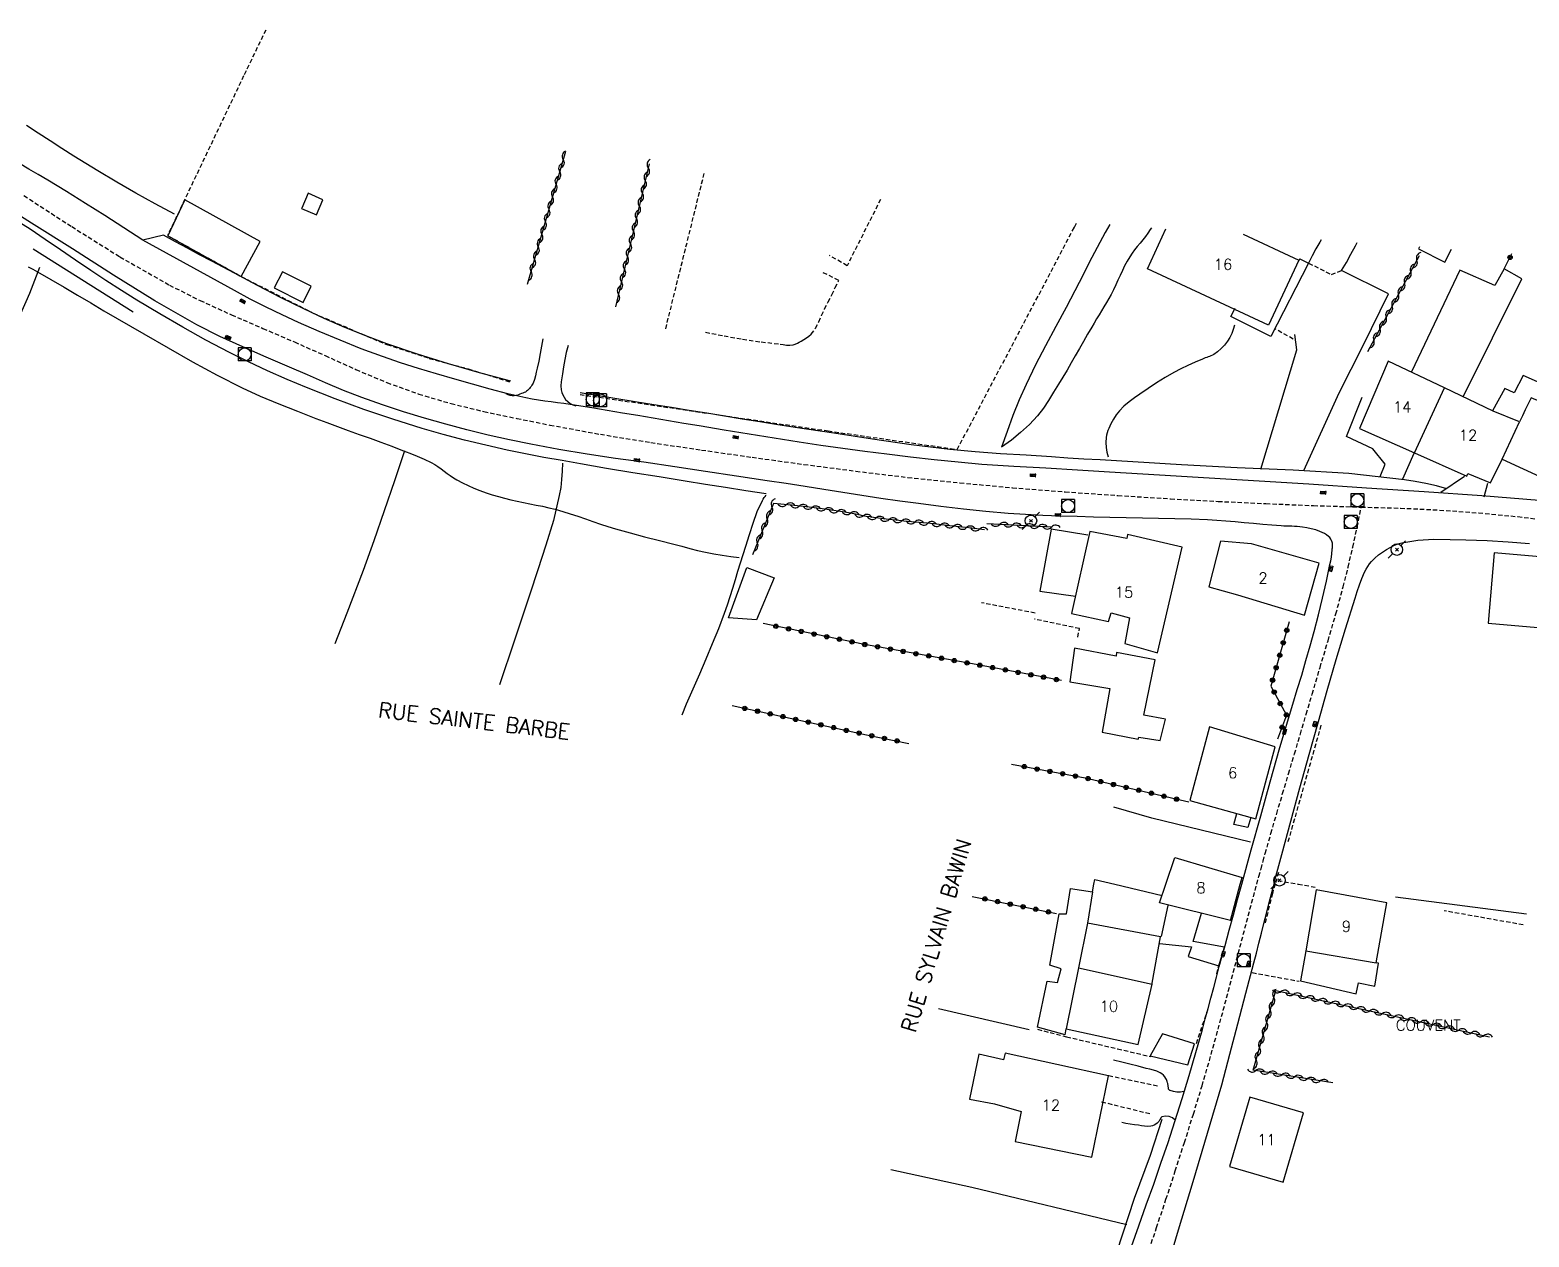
# Model space of a CAD drawing. Header units: millimetres. Extents: x 193000 to 194000, y 155000 to 156000.
# Drawn here: x 193728.7 to 193901.9, y 155130.2 to 155269.6 of the extents above; entities that cross this region are included whole.
import ezdxf
from ezdxf.enums import TextEntityAlignment as Align

# ---------------------------------------------------------------- set-up
doc = ezdxf.new("R2010")
doc.units = ezdxf.units.MM
doc.linetypes.add('DASHED', pattern=[0.75, 0.5, -0.25])
doc.layers.get('0').update_dxf_attribs({"linetype": 'CONTINUOUS'})
for name, color, linetype in [('W0001', 6, 'DASHED'), ('W0008', 7, 'CONTINUOUS'), ('W0014', 7, 'CONTINUOUS'), ('W0017', 7, 'CONTINUOUS'), ('W0101', 7, 'CONTINUOUS'), ('W0104', 1, 'CONTINUOUS'), ('W0112', 1, 'DASHED'), ('W0211', 2, 'CONTINUOUS'), ('W0214', 2, 'CONTINUOUS'), ('W0300', 7, 'CONTINUOUS'), ('W0310', 3, 'CONTINUOUS'), ('W0323', 7, 'CONTINUOUS'), ('W0330', 7, 'CONTINUOUS'), ('W0333', 7, 'CONTINUOUS'), ('W0401', 7, 'CONTINUOUS'), ('W0420', 7, 'CONTINUOUS'), ('W0473', 7, 'CONTINUOUS'), ('W0984', 7, 'CONTINUOUS'), ('W0989', 7, 'CONTINUOUS'), ('W0991', 7, 'CONTINUOUS'), ('W1102', 7, 'CONTINUOUS')]:
    doc.layers.add(name, color=color, linetype=linetype)
doc.styles.get("Standard").update_dxf_attribs({"font": 'romans.shx', "width": 0.85})

# ---------------------------------------------------------------- blocks, each defined once
blk = doc.blocks.new('T401')
for p, q in [((-0.3, 0.3), (0, 0.3)), ((-0.3, -0.25), (-0.3, 0.3)), ((-0.3, 0.15), (0, 0.15)), ((-0.3, 0), (0, 0)), ((0, 0.3), (0, -0.25)), ((-0.3, -0.15), (0, -0.15)), ((-0.3, -0.25), (-0.3, -0.3)), ((-0.3, -0.3), (0, -0.3)), ((0, -0.3), (0, -0.25))]:
    blk.add_line(p, q)
blk = doc.blocks.new('T420')
for p, q in [((0.75, 0.75), (-0.75, 0.75)), ((-0.75, 0.75), (-0.75, -0.75)), ((0.75, 0.75), (0.75, -0.75)), ((0.75, -0.75), (-0.75, -0.75))]:
    blk.add_line(p, q)
blk.add_ellipse((0, 0), major_axis=(-0.53, 0.53), ratio=1, start_param=3.926991, end_param=10.210176)
blk = doc.blocks.new('T473')
for p, q in [((-0.166667, 0.166667), (0.166667, -0.166667)), ((-0.166667, -0.166667), (0.166667, 0.166667)), ((0.500001, 0.500001), (1.000002, 1.000002)), ((-1.000002, -1.000002), (-0.500001, -0.500001))]:
    blk.add_line(p, q)
blk.add_ellipse((0, 0), major_axis=(0.471405, 0.471405), ratio=1, start_param=5.4977871438, end_param=11.780972451)
blk = doc.blocks.new('t323o')
at = {"color": 0, "linetype": 'Continuous'}
for radius in [0.25, 0.15]:
    blk.add_circle((0, 0), radius, dxfattribs=at)
blk = doc.blocks.new('t310o')
at = {"color": 0, "linetype": 'Continuous'}
for centre, start, end in [((-0.5, 0.38), 216.8699, 323.1304), ((0.5, -0.37), 36.8699, 143.1303)]:
    blk.add_arc(centre, 0.625, start, end, dxfattribs=at)

msp = doc.modelspace()

# ---------------------------------------------------------------- linework, layer by layer
at = {"layer": 'W0001'}
for points in [[(193728.04, 155250.51), (193733.56, 155246.93), (193739.13, 155243.44), (193744.85, 155240.18), (193748.39, 155238.4), (193752.01, 155236.75), (193755.65, 155235.18), (193759.29, 155233.61), (193762.84, 155232.03), (193766.39, 155230.43), (193769.98, 155228.92), (193773.65, 155227.6), (193777.39, 155226.5), (193781.19, 155225.58), (193785, 155224.78), (193788.82, 155224.02), (193794.64, 155222.95), (193800.48, 155222), (193806.33, 155221.13), (193812.18, 155220.3), (193818.17, 155219.47), (193824.17, 155218.69), (193830.17, 155217.97), (193836.19, 155217.34), (193842.26, 155216.78), (193848.35, 155216.3), (193854.44, 155215.88), (193860.53, 155215.5), (193866.03, 155215.2), (193871.54, 155214.94), (193877.05, 155214.72), (193882.56, 155214.54)], [(193870.49, 155171), (193870.73, 155171.89), (193870.98, 155172.77), (193871.22, 155173.66), (193871.47, 155174.54), (193872.13, 155176.85), (193872.8, 155179.15), (193873.48, 155181.45), (193874.16, 155183.74), (193874.85, 155186.04), (193875.53, 155188.34), (193876.21, 155190.64), (193876.89, 155192.94), (193877.8, 155196.02), (193878.73, 155199.11), (193879.63, 155202.21), (193880.47, 155205.32), (193881.05, 155207.61), (193881.58, 155209.92), (193882.09, 155212.23), (193882.56, 155214.54)], [(193882.56, 155214.54), (193887.09, 155214.42), (193891.61, 155214.2), (193896.13, 155213.87), (193900.64, 155213.44), (193906.13, 155212.78), (193911.59, 155211.97), (193917.04, 155211.07), (193922.47, 155210.11), (193927.23, 155209.27), (193931.98, 155208.39), (193936.72, 155207.4), (193941.4, 155206.19), (193946.39, 155204.6), (193951.29, 155202.77), (193956.16, 155200.84), (193961.04, 155198.97), (193968.63, 155196.17), (193976.21, 155193.35), (193983.8, 155190.54), (193991.39, 155187.72)], [(193857.83, 155128.08), (193858.91, 155131.34), (193860, 155134.61), (193861.07, 155137.87), (193862.13, 155141.15), (193863.17, 155144.43), (193864.17, 155147.72), (193865.01, 155150.61), (193865.83, 155153.52), (193866.62, 155156.43), (193867.39, 155159.34), (193868.16, 155162.26), (193868.93, 155165.17), (193869.7, 155168.09), (193870.49, 155171)]]:
    msp.add_lwpolyline(points, dxfattribs=at)
at = {"layer": 'W0008'}
for points in [[(193741.77, 155245.37), (193739.58, 155246.8), (193737.38, 155248.21), (193735.17, 155249.61), (193732.94, 155250.99), (193731.87, 155251.64), (193730.79, 155252.29), (193729.7, 155252.94), (193728.62, 155253.58), (193727.53, 155254.22), (193726.45, 155254.86), (193725.36, 155255.5), (193724.28, 155256.15), (193721.17, 155258.04), (193718.07, 155259.94), (193714.97, 155261.85), (193711.87, 155263.77)], [(193799.68, 155219.73), (193796.4, 155220.16), (193793.12, 155220.64), (193789.85, 155221.19), (193786.6, 155221.79), (193784.13, 155222.3), (193781.66, 155222.85), (193779.22, 155223.46), (193776.78, 155224.11), (193774.33, 155224.81), (193771.9, 155225.56), (193769.48, 155226.36), (193767.08, 155227.21), (193764.96, 155228.02), (193762.87, 155228.9), (193760.8, 155229.8), (193758.73, 155230.71), (193756.03, 155231.87), (193753.34, 155233.04), (193750.66, 155234.26), (193748.03, 155235.59), (193743.15, 155238.35), (193738.37, 155241.32), (193733.65, 155244.36), (193728.91, 155247.35), (193726.89, 155248.6)], [(193878.95, 155207.91), (193879.04, 155208.33), (193879.11, 155208.76), (193879.16, 155209.18), (193879.2, 155209.61), (193879.21, 155209.71), (193879.22, 155209.82), (193879.23, 155209.93), (193879.24, 155210.04), (193879.25, 155210.15), (193879.24, 155210.26), (193879.23, 155210.37), (193879.2, 155210.48), (193879.13, 155210.67), (193879.04, 155210.85), (193878.92, 155211.01), (193878.78, 155211.16), (193878.56, 155211.34), (193878.31, 155211.49), (193878.05, 155211.61), (193877.79, 155211.72), (193877.3, 155211.9), (193876.79, 155212.03), (193876.28, 155212.14), (193875.76, 155212.23), (193875.46, 155212.27), (193875.15, 155212.3), (193874.84, 155212.31), (193874.53, 155212.33), (193874.23, 155212.33), (193873.92, 155212.34), (193873.61, 155212.35), (193873.31, 155212.37), (193872.24, 155212.45), (193871.18, 155212.54), (193870.11, 155212.63), (193869.05, 155212.73), (193867.99, 155212.82), (193866.92, 155212.91), (193865.86, 155212.98), (193864.79, 155213.05), (193862.91, 155213.13), (193861.03, 155213.2), (193859.15, 155213.24), (193857.27, 155213.28), (193855.39, 155213.31), (193853.51, 155213.34), (193851.63, 155213.38), (193849.75, 155213.44), (193847.76, 155213.51), (193845.76, 155213.58), (193843.76, 155213.68), (193841.77, 155213.81), (193839.18, 155214.04), (193836.59, 155214.31), (193834, 155214.61), (193831.42, 155214.94), (193829.23, 155215.23), (193827.04, 155215.55), (193824.85, 155215.88), (193822.67, 155216.22), (193820.48, 155216.56), (193818.3, 155216.91), (193816.11, 155217.25), (193813.93, 155217.59), (193810.37, 155218.13), (193806.81, 155218.66), (193803.25, 155219.2), (193799.68, 155219.73)], [(193872.49, 155171), (193872.71, 155171.86), (193872.94, 155172.72), (193873.16, 155173.57), (193873.39, 155174.43), (193874.43, 155178.27), (193875.47, 155182.11), (193876.54, 155185.95), (193877.62, 155189.78), (193878.64, 155193.35), (193879.67, 155196.92), (193880.73, 155200.48), (193881.85, 155204.02), (193882.1, 155204.78), (193882.35, 155205.55), (193882.63, 155206.3), (193882.95, 155207.04), (193883.12, 155207.36), (193883.31, 155207.67), (193883.51, 155207.97), (193883.74, 155208.25), (193884.13, 155208.65), (193884.56, 155209.01), (193885, 155209.33), (193885.47, 155209.63), (193885.89, 155209.88), (193886.32, 155210.1), (193886.77, 155210.29), (193887.24, 155210.42), (193889.09, 155210.73), (193890.96, 155210.82), (193892.82, 155210.8), (193894.66, 155210.76), (193897.11, 155210.69), (193899.55, 155210.54), (193901.99, 155210.33)], [(193868.76, 155171), (193869.85, 155174.94), (193870.95, 155178.88), (193872.05, 155182.82), (193873.17, 155186.76), (193873.65, 155188.44), (193874.16, 155190.11), (193874.66, 155191.79), (193875.17, 155193.46), (193875.68, 155195.14), (193876.17, 155196.81), (193876.66, 155198.5), (193877.12, 155200.18), (193877.61, 155202.11), (193878.08, 155204.04), (193878.53, 155205.97), (193878.95, 155207.91)], [(193856.02, 155129.14), (193856.87, 155131.54), (193857.72, 155133.95), (193858.58, 155136.35), (193859.42, 155138.76), (193860.24, 155141.17), (193861.04, 155143.6), (193861.87, 155146.24), (193862.66, 155148.89), (193863.44, 155151.55), (193864.2, 155154.21), (193864.54, 155155.42), (193864.87, 155156.63), (193865.2, 155157.84), (193865.52, 155159.05), (193865.84, 155160.27), (193866.16, 155161.48), (193866.49, 155162.7), (193866.82, 155163.91), (193867.31, 155165.68), (193867.79, 155167.45), (193868.28, 155169.23), (193868.76, 155171)], [(193866.45, 155147.83), (193867.38, 155151.35), (193868.31, 155154.87), (193869.23, 155158.39), (193870.15, 155161.91), (193870.44, 155163.04), (193870.74, 155164.18), (193871.03, 155165.32), (193871.32, 155166.45), (193871.61, 155167.59), (193871.9, 155168.73), (193872.19, 155169.86), (193872.49, 155171)], [(193859.77, 155125.49), (193861.46, 155131.07), (193863.14, 155136.65), (193864.8, 155142.24), (193866.45, 155147.83)]]:
    msp.add_lwpolyline(points, dxfattribs=at)
at = {"layer": 'W0014'}
for points in [[(193744.17, 155245.94), (193741.77, 155245.37)], [(193752.35, 155239.54), (193741.77, 155245.37)], [(193784.28, 155229.1), (193780.67, 155230.04), (193777.08, 155231.07), (193773.51, 155232.2), (193769.98, 155233.41), (193767.54, 155234.33), (193765.12, 155235.3), (193762.73, 155236.34), (193760.36, 155237.42), (193757.67, 155238.73), (193755.01, 155240.12), (193752.37, 155241.54), (193749.73, 155242.95), (193748.33, 155243.69), (193746.94, 155244.43), (193745.56, 155245.18), (193744.17, 155245.94)], [(193838.72, 155219.45), (193835.98, 155219.72), (193833.23, 155220), (193830.49, 155220.31), (193827.75, 155220.64), (193825.21, 155220.96), (193822.67, 155221.31), (193820.13, 155221.67), (193817.6, 155222.05), (193814.71, 155222.49), (193811.82, 155222.96), (193808.94, 155223.43), (193806.06, 155223.91), (193804.29, 155224.2), (193802.52, 155224.5), (193800.75, 155224.8), (193798.98, 155225.1), (193797.21, 155225.4), (193795.44, 155225.7), (193793.67, 155225.99), (193791.9, 155226.28), (193791.17, 155226.39), (193790.43, 155226.49), (193789.7, 155226.58), (193788.96, 155226.68), (193788.23, 155226.78), (193787.49, 155226.89), (193786.76, 155227.01), (193786.03, 155227.15), (193783.96, 155227.62), (193781.9, 155228.16), (193779.86, 155228.74), (193777.82, 155229.32), (193775.72, 155229.93), (193773.63, 155230.55), (193771.54, 155231.21), (193769.47, 155231.92), (193767.02, 155232.83), (193764.58, 155233.8), (193762.17, 155234.81), (193759.77, 155235.87), (193757.89, 155236.73), (193756.03, 155237.63), (193754.18, 155238.57), (193752.35, 155239.54)], [(193892.45, 155216.65), (193891.24, 155216.98), (193890.02, 155217.27), (193888.79, 155217.51), (193887.55, 155217.7), (193881.13, 155218.41), (193874.68, 155218.81), (193868.23, 155219.08), (193861.8, 155219.42), (193859.92, 155219.54), (193858.04, 155219.65), (193856.16, 155219.76), (193854.28, 155219.87), (193852.4, 155219.98), (193850.52, 155220.09), (193848.64, 155220.2), (193846.76, 155220.33), (193843.83, 155220.52), (193840.89, 155220.7), (193837.96, 155220.92), (193835.03, 155221.2), (193830.55, 155221.74), (193826.09, 155222.37), (193821.63, 155223.06), (193817.17, 155223.74), (193815.13, 155224.05), (193813.08, 155224.37), (193811.03, 155224.7), (193808.99, 155225.03), (193806.95, 155225.37), (193804.9, 155225.7), (193802.86, 155226.03), (193800.81, 155226.36), (193798.68, 155226.7), (193796.55, 155227.04), (193794.42, 155227.38), (193792.29, 155227.72)], [(193903.12, 155215.3), (193896.48, 155215.85), (193889.83, 155216.32), (193883.18, 155216.74), (193876.52, 155217.17), (193870.76, 155217.53), (193865, 155217.89), (193859.24, 155218.23), (193853.48, 155218.58), (193849.79, 155218.8), (193846.1, 155219.02), (193842.41, 155219.24), (193838.72, 155219.45)]]:
    msp.add_lwpolyline(points, dxfattribs=at)
at = {"layer": 'W0017'}
for points in [[(193875.92, 155218.78), (193880.02, 155227.74), (193882.79, 155233.22), (193885.72, 155239.17), (193880.27, 155241.88)], [(193788.01, 155233.98), (193787.86, 155233.12), (193787.69, 155232.27), (193787.52, 155231.41), (193787.33, 155230.57), (193787.24, 155230.14), (193787.15, 155229.71), (193787.03, 155229.28), (193786.88, 155228.87), (193786.81, 155228.74), (193786.72, 155228.61), (193786.63, 155228.48), (193786.54, 155228.36), (193786.44, 155228.24), (193786.34, 155228.12), (193786.24, 155228.01), (193786.12, 155227.91), (193785.98, 155227.83), (193785.83, 155227.77), (193785.67, 155227.71), (193785.52, 155227.66), (193785.32, 155227.57), (193785.12, 155227.48), (193784.9, 155227.41), (193784.68, 155227.38), (193784.44, 155227.39), (193784.21, 155227.44), (193783.98, 155227.52), (193783.77, 155227.63)], [(193790.91, 155233.22), (193790.71, 155232.4), (193790.54, 155231.58), (193790.39, 155230.75), (193790.26, 155229.92), (193790.19, 155229.47), (193790.12, 155229.01), (193790.08, 155228.55), (193790.12, 155228.08), (193790.19, 155227.79), (193790.3, 155227.5), (193790.45, 155227.23), (193790.63, 155226.98), (193790.88, 155226.73), (193791.15, 155226.52), (193791.46, 155226.35), (193791.79, 155226.22)], [(193870.97, 155218.92), (193875.11, 155232.71), (193874.89, 155234.49)], [(193884.75, 155218.07), (193885.32, 155219.51), (193883.91, 155221.28), (193880.84, 155222.69), (193882.67, 155227.24)], [(193887.38, 155217.79), (193888.68, 155220.75)], [(193894.49, 155218.07), (193891.76, 155216.21)], [(193896.78, 155215.73), (193897.17, 155217.31)], [(193869.78, 155175.84), (193858.36, 155178.63), (193853.96, 155179.9)], [(193862.08, 155147.04), (193861.68, 155146.98), (193861.27, 155146.97), (193860.86, 155147.03), (193860.47, 155147.15), (193860.43, 155147.17), (193860.39, 155147.2), (193860.36, 155147.23), (193860.33, 155147.27), (193860.3, 155147.33), (193860.29, 155147.39), (193860.28, 155147.46), (193860.28, 155147.52), (193860.26, 155147.59), (193860.25, 155147.65), (193860.25, 155147.72), (193860.24, 155147.79), (193860.23, 155147.86), (193860.22, 155147.92), (193860.21, 155147.99), (193860.19, 155148.06), (193860.15, 155148.19), (193860.11, 155148.32), (193860.06, 155148.44), (193859.99, 155148.56), (193859.86, 155148.75), (193859.71, 155148.92), (193859.53, 155149.08), (193859.34, 155149.21), (193858.95, 155149.4), (193858.54, 155149.52), (193858.12, 155149.62), (193857.71, 155149.72), (193856.77, 155149.97), (193855.83, 155150.21), (193854.88, 155150.44), (193853.93, 155150.65)], [(193861.07, 155143.72), (193860.75, 155143.99), (193860.35, 155144.16), (193859.93, 155144.2), (193859.51, 155144.11), (193859.47, 155144.08), (193859.44, 155144.05), (193859.41, 155144.01), (193859.39, 155143.97), (193859.37, 155143.94), (193859.36, 155143.9), (193859.34, 155143.86), (193859.32, 155143.82), (193859.24, 155143.72), (193859.16, 155143.6), (193859.08, 155143.5), (193858.98, 155143.4), (193858.81, 155143.28), (193858.63, 155143.17), (193858.44, 155143.09), (193858.24, 155143.03), (193857.89, 155143), (193857.53, 155143.04), (193857.18, 155143.1), (193856.83, 155143.15), (193856.35, 155143.21), (193855.86, 155143.28), (193855.37, 155143.37), (193854.89, 155143.46)]]:
    msp.add_lwpolyline(points, dxfattribs=at)
at = {"layer": 'W0101'}
for points in [[(193871.84, 155235.56), (193857.85, 155242.07), (193860, 155246.69)], [(193868.92, 155246.05), (193875.33, 155243.06), (193871.84, 155235.56)], [(193892.17, 155228.31), (193885.69, 155231.41), (193882.36, 155223.6)], [(193900.85, 155224.38), (193897.79, 155225.63), (193892.17, 155228.31)], [(193908.85, 155224.36), (193902.18, 155227.14), (193901.85, 155226.45), (193901.52, 155225.76), (193901.18, 155225.07), (193900.85, 155224.38)], [(193882.36, 155223.6), (193888.73, 155220.79)], [(193888.73, 155220.79), (193894.75, 155218.13), (193894.89, 155218.41), (193897.48, 155217.36), (193898.86, 155220.07)], [(193898.86, 155220.07), (193905.63, 155216.94), (193905.92, 155217.42)], [(193851.19, 155211.72), (193849.1, 155202.27), (193853.34, 155201.34), (193853.67, 155202.33), (193855.79, 155201.74), (193855.25, 155198.77), (193859.03, 155197.7)], [(193855.48, 155210.9), (193851.19, 155211.72)], [(193855.56, 155211.36), (193855.48, 155210.9)], [(193861.88, 155209.92), (193855.56, 155211.36)], [(193866.31, 155210.62), (193864.96, 155205.32), (193868.26, 155204.42), (193876.02, 155202.07)], [(193869.89, 155210.28), (193866.31, 155210.62)], [(193859.03, 155197.7), (193861.88, 155209.92)], [(193877.68, 155208.08), (193869.89, 155210.28)], [(193876.02, 155202.07), (193877.68, 155208.08)], [(193872.63, 155186.87), (193865.01, 155189.18), (193862.76, 155180.66), (193870.37, 155178.52)], [(193870.37, 155178.52), (193872.63, 155186.87)], [(193859.98, 155171), (193861.01, 155174.09), (193868.79, 155171.78)], [(193867.44, 155166.81), (193859.26, 155168.85), (193859.98, 155171)], [(193867.44, 155166.81), (193868.58, 155171)], [(193868.58, 155171), (193868.79, 155171.78)], [(193877.37, 155170.34), (193876.14, 155163.28)], [(193884.28, 155161.91), (193885.52, 155168.82), (193877.37, 155170.34)], [(193876.14, 155163.28), (193884.28, 155161.91)], [(193849.9, 155161.32), (193848.48, 155154.29), (193856.78, 155152.46)], [(193849.9, 155161.32), (193858.39, 155159.46)], [(193856.78, 155152.46), (193858.39, 155159.46)]]:
    msp.add_lwpolyline(points, dxfattribs=at)
for points in [[(193851.45, 155139.48), (193853.36, 155148.85), (193841.4, 155151.47), (193841.21, 155150.71), (193838.36, 155151.36), (193837.29, 155146.17), (193840.19, 155145.63), (193843.27, 155144.73), (193842.59, 155141.29)], [(193869.7, 155146.38), (193867.35, 155138.39), (193873.53, 155136.58), (193875.88, 155144.57), (193869.7, 155146.38)]]:
    msp.add_lwpolyline(points, close=True, dxfattribs=at)
at = {"layer": 'W0104'}
for points in [[(193761.83, 155248.28), (193762.59, 155250.03), (193760.87, 155250.78), (193760.13, 155249.07), (193760.11, 155249.03), (193761.83, 155248.28)], [(193744.68, 155245.88), (193753.15, 155241.17), (193755.34, 155245.21), (193746.62, 155250.03)], [(193760.31, 155238.18), (193761.24, 155240.04), (193757.9, 155241.71), (193756.97, 155239.85), (193760.31, 155238.18)], [(193904.56, 155208.68), (193897.93, 155209.24), (193897.24, 155201.12), (193903.87, 155200.56), (193904.56, 155208.68)], [(193812.69, 155201.51), (193809.44, 155201.74), (193811.56, 155207.55), (193814.72, 155206.36)], [(193859.34, 155187.6), (193859.94, 155190.06), (193857.43, 155190.51), (193858.75, 155196.91), (193854.27, 155197.73), (193854.24, 155197.31), (193849.44, 155198.24), (193848.88, 155194.35), (193853.51, 155193.58), (193852.63, 155188.53), (193856.78, 155187.74), (193856.86, 155187.97)], [(193862.53, 155150.14), (193863.29, 155152.54), (193859.6, 155153.7), (193858.16, 155151.16)]]:
    msp.add_lwpolyline(points, close=True, dxfattribs=at)
for points in [[(193889.28, 155244.58), (193889.17, 155244.38), (193892.21, 155242.81)], [(193892.21, 155242.81), (193892.99, 155244.31)], [(193875.45, 155243.2), (193876.47, 155242.72), (193872.12, 155234.23), (193867.5, 155236.57), (193867.98, 155237.5)], [(193875.45, 155243.2), (193875.33, 155243.06)], [(193894.34, 155227.28), (193901.12, 155240.89), (193899.06, 155242.05), (193897.99, 155240.13), (193893.96, 155241.9), (193888.36, 155230.16)], [(193902.93, 155228.99), (193901.26, 155229.72), (193900.22, 155227.74), (193899.17, 155228.22), (193897.72, 155225.66)], [(193850.97, 155211.3), (193846.74, 155211.98), (193845.44, 155204.84), (193849.54, 155204.24)], [(193869.8, 155178.68), (193869.47, 155177.53), (193867.84, 155177.9), (193868.17, 155179.15)], [(193848.34, 155153.59), (193845.16, 155154.46), (193846.28, 155159.79), (193847.47, 155159.65), (193847.89, 155161.23), (193846.59, 155161.65), (193847.67, 155167.55), (193848.51, 155167.55), (193848.96, 155170.51), (193851.5, 155170.09), (193851.68, 155171)], [(193851.68, 155171), (193851.78, 155171.55), (193854.1, 155171)], [(193854.1, 155171), (193859.55, 155169.69)], [(193851.5, 155170.09), (193850.94, 155166.48)], [(193859.26, 155164.13), (193862.93, 155163.77), (193862.56, 155162.64), (193866.09, 155161.57), (193866.76, 155163.71), (193863.15, 155164.36), (193864.09, 155167.64)], [(193860.22, 155168.51), (193859.43, 155164.95)], [(193858.39, 155159.46), (193858.41, 155159.56), (193859.37, 155164.92), (193850.94, 155166.48), (193849.9, 155161.32)], [(193876.14, 155163.28), (193875.54, 155159.82), (193881.97, 155158.32), (193882.25, 155159.59), (193884.14, 155159.2), (193884.56, 155161.85), (193884.28, 155161.91)], [(193848.34, 155153.59), (193848.48, 155154.29)]]:
    msp.add_lwpolyline(points, dxfattribs=at)
at = {"layer": 'W0112'}
for points in [[(193755.98, 155269.64), (193753.42, 155264.33), (193744.62, 155245.88)], [(193802.19, 155235.13), (193806.67, 155253.19)], [(193827.02, 155250.07), (193823.15, 155242.41), (193821.12, 155243.6)], [(193792.29, 155227.55), (193820.95, 155223.34), (193835.88, 155221.2), (193849.42, 155246.87), (193849.7, 155247.43)], [(193744.68, 155245.88), (193753.15, 155241.17), (193761.46, 155236.94), (193769.98, 155233.3), (193774.86, 155231.72), (193779.37, 155230.51), (193784.23, 155228.99)], [(193822.19, 155240.72), (193820.19, 155241.71)], [(193876.47, 155242.72), (193879.12, 155241.4), (193880.27, 155241.85)], [(193806.79, 155234.74), (193808.93, 155234.31), (193811.08, 155233.94), (193813.23, 155233.62), (193815.4, 155233.36), (193815.77, 155233.31), (193816.15, 155233.26), (193816.53, 155233.23), (193816.92, 155233.27), (193817.17, 155233.35), (193817.41, 155233.46), (193817.63, 155233.59), (193817.85, 155233.72), (193818.15, 155233.9), (193818.46, 155234.07), (193818.75, 155234.27), (193819.01, 155234.51), (193819.5, 155235.19), (193819.88, 155235.93), (193820.21, 155236.68), (193820.56, 155237.42), (193820.98, 155238.24), (193821.39, 155239.06), (193821.79, 155239.89), (193822.19, 155240.72)], [(193874.69, 155233.95), (193872.57, 155235.13)], [(193844.87, 155202.3), (193838.67, 155203.49)], [(193849.81, 155199.51), (193850.01, 155200.5), (193844.82, 155201.6)], [(193877.91, 155189.35), (193874.07, 155175.81)], [(193873, 155172.34), (193872.61, 155171)], [(193872.61, 155171), (193872.29, 155169.92), (193871.47, 155166.5)], [(193872.94, 155171.41), (193875.28, 155171)], [(193875.28, 155171), (193877.26, 155170.65)], [(193901.27, 155166.29), (193892.15, 155167.91)], [(193865.89, 155160.64), (193866.11, 155161.68)], [(193869.95, 155160.78), (193875.37, 155159.79)], [(193863.52, 155152.6), (193864.79, 155156.38)], [(193845.16, 155154.23), (193848.51, 155153.36)], [(193848.51, 155153.36), (193854.41, 155151.98), (193858.24, 155151.07)], [(193859.01, 155147.66), (193853.15, 155148.89)], [(193852.55, 155145.86), (193858.3, 155144.45)]]:
    msp.add_lwpolyline(points, dxfattribs=at)
at = {"layer": 'W0211'}
for points in [[(193745.44, 155248.36), (193743.2, 155249.57), (193740.98, 155250.8), (193738.77, 155252.07), (193736.58, 155253.36), (193735.19, 155254.21), (193733.8, 155255.07), (193732.43, 155255.95), (193731.06, 155256.84), (193729.69, 155257.73), (193728.32, 155258.62)], [(193853.5, 155247.16), (193852.98, 155246.25), (193851.45, 155243.37), (193849.96, 155240.48), (193848.46, 155237.59), (193847.27, 155235.38), (193846.08, 155233.18), (193844.91, 155230.96), (193843.83, 155228.7), (193843.05, 155226.92), (193842.32, 155225.12), (193841.64, 155223.29), (193841.01, 155221.45)], [(193877.92, 155245.4), (193877.78, 155245.15), (193877.32, 155244.35), (193876.89, 155243.54), (193876.47, 155242.72)], [(193728.54, 155242.29), (193729.08, 155242), (193729.61, 155241.71), (193731.16, 155240.82), (193732.69, 155239.93), (193734.22, 155239.03), (193735.75, 155238.12), (193737.28, 155237.22), (193738.81, 155236.32), (193740.34, 155235.42), (193741.89, 155234.54), (193744.7, 155232.94), (193747.51, 155231.33), (193750.36, 155229.77), (193753.25, 155228.31), (193755.35, 155227.35), (193757.48, 155226.47), (193759.63, 155225.62), (193761.77, 155224.78), (193763.02, 155224.3), (193764.27, 155223.84), (193765.52, 155223.39), (193766.78, 155222.94), (193768.04, 155222.49), (193769.29, 155222.04), (193770.54, 155221.57), (193771.79, 155221.09), (193772.63, 155220.76), (193773.47, 155220.43), (193774.3, 155220.08), (193775.11, 155219.68), (193775.5, 155219.45), (193775.87, 155219.21), (193776.23, 155218.96), (193776.59, 155218.7), (193776.94, 155218.43), (193777.3, 155218.18), (193777.67, 155217.93), (193778.05, 155217.7), (193778.7, 155217.35), (193779.37, 155217.03), (193780.04, 155216.74), (193780.73, 155216.46), (193781.43, 155216.2), (193782.14, 155215.97), (193782.86, 155215.76), (193783.58, 155215.56), (193784.3, 155215.38), (193785.03, 155215.22), (193785.76, 155215.07), (193786.5, 155214.93), (193787.23, 155214.78), (193787.96, 155214.64), (193788.69, 155214.47), (193789.42, 155214.29), (193790.3, 155214.04), (193791.17, 155213.77), (193792.04, 155213.48), (193792.91, 155213.18), (193793.77, 155212.88), (193794.64, 155212.58), (193795.51, 155212.3), (193796.38, 155212.03), (193798.07, 155211.56), (193799.76, 155211.12), (193801.46, 155210.69), (193803.15, 155210.26), (193804.06, 155210.01), (193804.97, 155209.77), (193805.88, 155209.53), (193806.79, 155209.32), (193807.76, 155209.14), (193808.73, 155208.97), (193809.71, 155208.83), (193810.69, 155208.7)], [(193867.92, 155235.56), (193867.78, 155235.06), (193867.6, 155234.59), (193867.37, 155234.13), (193867.1, 155233.7), (193866.76, 155233.26), (193866.39, 155232.86), (193865.97, 155232.49), (193865.52, 155232.17), (193865.37, 155232.08), (193865.2, 155232), (193865.04, 155231.94), (193864.87, 155231.88), (193864.7, 155231.82), (193864.53, 155231.76), (193864.36, 155231.7), (193864.2, 155231.64), (193863.37, 155231.27), (193862.54, 155230.9), (193861.73, 155230.51), (193860.92, 155230.09), (193859.91, 155229.5), (193858.91, 155228.89), (193857.93, 155228.25), (193856.97, 155227.57), (193856.36, 155227.14), (193855.74, 155226.69), (193855.14, 155226.2), (193854.61, 155225.66), (193854.24, 155225.19), (193853.92, 155224.69), (193853.64, 155224.16), (193853.39, 155223.63), (193853.29, 155223.37), (193853.2, 155223.12), (193853.12, 155222.85), (193853.08, 155222.58), (193853.06, 155222.01), (193853.08, 155221.44), (193853.17, 155220.88), (193853.31, 155220.33)]]:
    msp.add_lwpolyline(points, dxfattribs=at)
at = {"layer": 'W0214'}
for points in [[(193813.79, 155216.07), (193811.45, 155216.43), (193809.12, 155216.79), (193806.78, 155217.16), (193804.45, 155217.53), (193801.42, 155218.02), (193798.4, 155218.51), (193795.37, 155219.01), (193792.35, 155219.54), (193790.23, 155219.91), (193788.11, 155220.28), (193785.99, 155220.68), (193783.89, 155221.12), (193781.41, 155221.68), (193778.94, 155222.28), (193776.48, 155222.92), (193774.04, 155223.63), (193770.67, 155224.69), (193767.32, 155225.83), (193764, 155227.05), (193760.7, 155228.34), (193758.44, 155229.28), (193756.2, 155230.27), (193753.98, 155231.31), (193751.79, 155232.4), (193749.07, 155233.82), (193746.38, 155235.31), (193743.73, 155236.85), (193741.1, 155238.44), (193739.3, 155239.56), (193737.52, 155240.71), (193735.76, 155241.88), (193734, 155243.07), (193732.25, 155244.26), (193730.5, 155245.44), (193728.74, 155246.62), (193726.96, 155247.77)], [(193858.33, 155246.81), (193858.19, 155246.59), (193857.91, 155246.18), (193857.62, 155245.79), (193857.31, 155245.41), (193857, 155245.03), (193856.68, 155244.65), (193856.38, 155244.26), (193856.09, 155243.87), (193855.82, 155243.46), (193855.51, 155242.93), (193855.22, 155242.39), (193854.96, 155241.85), (193854.7, 155241.3), (193854.45, 155240.75), (193854.19, 155240.2), (193853.93, 155239.65), (193853.65, 155239.11), (193853.38, 155238.63), (193853.11, 155238.16), (193852.83, 155237.68), (193852.55, 155237.21), (193852.26, 155236.74), (193851.98, 155236.27), (193851.7, 155235.8), (193851.42, 155235.33), (193850.94, 155234.51), (193850.47, 155233.68), (193849.99, 155232.85), (193849.52, 155232.02), (193849.05, 155231.19), (193848.57, 155230.37), (193848.08, 155229.55), (193847.58, 155228.73), (193847.01, 155227.8), (193846.44, 155226.87), (193845.84, 155225.95), (193845.16, 155225.09), (193844.21, 155224.08), (193843.2, 155223.14), (193842.13, 155222.26), (193841.01, 155221.45)], [(193880.27, 155241.85), (193880.84, 155242.79), (193881.37, 155243.75), (193881.89, 155244.71), (193882.09, 155245.1)]]:
    msp.add_lwpolyline(points, dxfattribs=at)
at = {"layer": 'W0300'}
for points in [[(193729.11, 155244.36), (193740.64, 155237.11)], [(193901.64, 155167.54), (193886.51, 155169.49)], [(193828.19, 155138.05), (193837.57, 155136.01), (193855.48, 155131.67)]]:
    msp.add_lwpolyline(points, dxfattribs=at)
at = {"layer": 'W0310'}
for points in [[(193786.23, 155240.27), (193790.64, 155255.66)], [(193800.29, 155254.17), (193796.38, 155237.65)], [(193889.25, 155243.54), (193883.29, 155232.48)], [(193814.63, 155214.97), (193812.21, 155209.01)], [(193839.01, 155211.92), (193837.56, 155212.1), (193836.12, 155212.27), (193834.67, 155212.43), (193833.22, 155212.6), (193832.35, 155212.69), (193831.47, 155212.77), (193830.59, 155212.85), (193829.71, 155212.93), (193828.83, 155213.02), (193827.95, 155213.11), (193827.07, 155213.21), (193826.2, 155213.33), (193825.78, 155213.4), (193825.37, 155213.47), (193824.96, 155213.55), (193824.55, 155213.64), (193824.14, 155213.72), (193823.73, 155213.8), (193823.31, 155213.88), (193822.9, 155213.95), (193820.84, 155214.25), (193818.77, 155214.52), (193816.71, 155214.76), (193814.63, 155214.97)], [(193846.85, 155212.23), (193839.29, 155212.62)], [(193879.29, 155148.03), (193870.09, 155149.52), (193872.69, 155158.72), (193891.16, 155154.71), (193897.38, 155153.37)]]:
    msp.add_lwpolyline(points, dxfattribs=at)
at = {"layer": 'W0323'}
for points in [[(193899.06, 155242.05), (193899.98, 155243.81)], [(193847.92, 155194.51), (193837.65, 155196.43), (193824.96, 155198.72), (193813.45, 155201.09)], [(193874.24, 155201.28), (193872.12, 155193.87), (193873.93, 155190.51), (193872.88, 155187.72)], [(193809.87, 155191.61), (193825.38, 155188.25), (193830.27, 155187.25)], [(193842.16, 155184.84), (193850.66, 155183.26), (193862.62, 155180.5)], [(193837.6, 155169.57), (193847.36, 155167.6)]]:
    msp.add_lwpolyline(points, dxfattribs=at)
at = {"layer": 'W0330'}
for points in [[(193719.29, 155219.3), (193719.55, 155219.85), (193720.81, 155222.48), (193722.09, 155225.09), (193723.37, 155227.71), (193724.64, 155230.33), (193725.88, 155232.96), (193727.11, 155235.6), (193728.29, 155238.27), (193728.71, 155239.25), (193729.11, 155240.24), (193729.5, 155241.24), (193729.87, 155242.24)], [(193772.01, 155221.03), (193770.87, 155217.56), (193769.68, 155214.1), (193768.47, 155210.65), (193767.22, 155207.21), (193765.36, 155202.3), (193763.97, 155198.75)], [(193790.26, 155219.62), (193790.24, 155218.68), (193790.17, 155217.74), (193790.06, 155216.8), (193789.9, 155215.87), (193789.21, 155212.98), (193788.35, 155210.13), (193787.41, 155207.31), (193786.48, 155204.5), (193784.74, 155199.16), (193782.99, 155194)], [(193804.08, 155190.54), (193804.61, 155191.82), (193805.36, 155193.55), (193806.12, 155195.29), (193806.87, 155197.03), (193807.61, 155198.77), (193808.32, 155200.53), (193808.99, 155202.3), (193809.33, 155203.26), (193809.65, 155204.22), (193809.95, 155205.19), (193810.24, 155206.16), (193810.53, 155207.13), (193810.83, 155208.1), (193811.13, 155209.07), (193811.45, 155210.03), (193811.88, 155211.36), (193812.31, 155212.7), (193812.78, 155214.02), (193813.36, 155215.3), (193813.46, 155215.47), (193813.56, 155215.63), (193813.67, 155215.78), (193813.79, 155215.92)], [(193844.2, 155154.18), (193833.73, 155156.59)]]:
    msp.add_lwpolyline(points, dxfattribs=at)
at = {"layer": 'W0333'}
msp.add_lwpolyline([(193854.32, 155128.48), (193856.35, 155134.74), (193858.22, 155139.71), (193859.54, 155143.85)], dxfattribs=at)
at = {"layer": 'W1102'}
for points in [[(193888.73, 155220.79), (193892.17, 155228.31)], [(193898.86, 155220.07), (193900.85, 155224.38)]]:
    msp.add_lwpolyline(points, dxfattribs=at)

# ---------------------------------------------------------------- block references
at = {"layer": 'W0310'}
for p, rotation in [((193790.36, 155254.69), 74.01702569529398), ((193789.95, 155253.25), 74.01702569529398), ((193800.18, 155253.7), 256.7000159433721), ((193789.53, 155251.8), 74.01702569529398), ((193799.83, 155252.24), 256.7000159433721), ((193789.12, 155250.36), 74.01702569529398), ((193799.14, 155249.32), 256.7000159433721), ((193799.49, 155250.78), 256.7000159433721), ((193788.29, 155247.48), 74.01702569529398), ((193788.71, 155248.92), 74.01702569529398), ((193798.8, 155247.86), 256.7000159433721), ((193787.88, 155246.04), 74.01702569529398), ((193798.45, 155246.4), 256.7000159433721), ((193787.47, 155244.59), 74.01702569529398), ((193798.11, 155244.94), 256.7000159433721), ((193787.05, 155243.15), 74.01702569529398), ((193797.76, 155243.48), 256.7000159433721), ((193888.98, 155243.05), 241.7079616050388), ((193786.64, 155241.71), 74.01702569529398), ((193797.07, 155240.56), 256.7000159433721), ((193797.42, 155242.02), 256.7000159433721), ((193888.27, 155241.73), 241.7079616050388), ((193796.73, 155239.11), 256.7000159433721), ((193886.85, 155239.09), 241.7079616050388), ((193887.56, 155240.41), 241.7079616050388), ((193886.14, 155237.77), 241.7079616050388), ((193885.43, 155236.45), 241.7079616050388), ((193884, 155233.8), 241.7079616050388), ((193884.72, 155235.12), 241.7079616050388), ((193814.47, 155214.57), 247.8250344740803), ((193813.91, 155213.18), 247.8250344740803), ((193816.13, 155214.82), 174.3620629726406), ((193817.62, 155214.66), 173.4509210230155), ((193819.11, 155214.48), 172.5397806173461), ((193820.6, 155214.29), 172.5397806173461), ((193822.08, 155214.07), 171.6286417566502), ((193823.56, 155213.84), 169.4112421881588), ((193825.03, 155213.54), 168.8544049909715), ((193813.34, 155211.79), 247.8250344740803), ((193826.51, 155213.29), 172.2558094637487), ((193828, 155213.1), 174.0526826120858), ((193829.49, 155212.95), 174.5843134871604), ((193830.98, 155212.82), 174.7980864325043), ((193832.48, 155212.67), 173.9937902413932), ((193833.97, 155212.51), 173.5912231481454), ((193835.46, 155212.34), 173.4121412294608), ((193836.95, 155212.17), 173.2330536702954), ((193838.44, 155211.99), 173.0539604670043), ((193840.79, 155212.55), 177.0096540102237), ((193842.28, 155212.47), 177.0096540102237), ((193843.78, 155212.39), 177.0096540102237), ((193845.28, 155212.31), 177.0096540102237), ((193846.78, 155212.23), 177.0096540102237), ((193812.77, 155210.4), 247.8250344740803), ((193872.45, 155157.88), 74.24047850607622), ((193873.3, 155158.59), 347.7679142530578), ((193874.77, 155158.27), 347.7679142530578), ((193872.04, 155156.44), 74.24047850607622), ((193876.23, 155157.95), 347.7679142530578), ((193877.7, 155157.63), 347.7679142530578), ((193879.16, 155157.31), 347.7679142530578), ((193880.63, 155157), 347.7679142530578), ((193882.1, 155156.68), 347.7679142530578), ((193883.56, 155156.36), 347.7679142530578), ((193871.64, 155154.99), 74.24047850607622), ((193885.03, 155156.04), 347.7679142530578), ((193886.49, 155155.73), 347.7679142530578), ((193887.96, 155155.41), 347.7679142530578), ((193889.43, 155155.09), 347.7679142530578), ((193890.89, 155154.77), 347.7679142530578), ((193871.23, 155153.55), 74.24047850607622), ((193892.36, 155154.46), 347.8265805428559), ((193893.82, 155154.14), 347.8265805428559), ((193895.29, 155153.82), 347.8265805428559), ((193896.76, 155153.51), 347.8265805428559), ((193870.41, 155150.66), 74.24047850607622), ((193870.82, 155152.11), 74.24047850607622), ((193870.4, 155149.47), 170.7658297792623), ((193871.88, 155149.23), 170.7658297792623), ((193873.37, 155148.99), 170.7658297792623), ((193874.85, 155148.75), 170.7658297792623), ((193876.33, 155148.51), 170.7658297792623), ((193877.81, 155148.27), 170.7658297792623)]:
    msp.add_blockref('t310o', p, dxfattribs=dict(at, rotation=rotation))
at = {"layer": 'W0323'}
for p, rotation in [((193899.75, 155243.38), 62.48490320610726), ((193814.92, 155200.78), 168.3663652987626), ((193816.39, 155200.48), 168.3663652987626), ((193817.86, 155200.18), 168.3663652987626), ((193819.33, 155199.88), 168.3663652987626), ((193873.96, 155200.32), 254.0833852870689), ((193820.8, 155199.57), 168.3663652987626), ((193822.26, 155199.27), 168.3663652987626), ((193823.73, 155198.97), 168.3663652987626), ((193825.2, 155198.67), 169.7960268904956), ((193826.68, 155198.41), 169.7960268904956), ((193828.16, 155198.14), 169.7960268904956), ((193873.55, 155198.87), 254.0833852870689), ((193829.63, 155197.88), 169.7960268904956), ((193831.11, 155197.61), 169.7960268904956), ((193832.59, 155197.35), 169.7960268904956), ((193834.06, 155197.08), 169.7960268904956), ((193835.54, 155196.81), 169.7960268904956), ((193837.01, 155196.55), 169.7960268904956), ((193838.49, 155196.28), 169.4183627604588), ((193873.14, 155197.43), 254.0833852870689), ((193839.96, 155196), 169.4183627604588), ((193841.44, 155195.73), 169.4183627604588), ((193842.91, 155195.45), 169.4183627604588), ((193844.39, 155195.17), 169.4183627604588), ((193845.86, 155194.9), 169.4183627604588), ((193847.34, 155194.62), 169.4183627604588), ((193872.32, 155194.55), 254.0833852870689), ((193872.73, 155195.99), 254.0833852870689), ((193872.5, 155193.17), 298.2720261777822), ((193811.33, 155191.29), 347.7914602777041), ((193873.21, 155191.85), 298.2720261777822), ((193812.8, 155190.97), 347.7914602777041), ((193814.27, 155190.66), 347.7914602777041), ((193815.73, 155190.34), 347.7914602777041), ((193817.2, 155190.02), 347.7914602777041), ((193818.66, 155189.71), 347.7914602777041), ((193820.13, 155189.39), 347.7914602777041), ((193873.92, 155190.53), 298.2720261777822), ((193821.6, 155189.07), 347.7914602777041), ((193823.06, 155188.75), 347.7914602777041), ((193824.53, 155188.44), 347.7914602777041), ((193826, 155188.13), 348.4331386014685), ((193827.46, 155187.83), 348.4331386014685), ((193873.41, 155189.12), 249.5074068643075), ((193828.93, 155187.53), 348.4331386014685), ((193843.63, 155184.57), 349.4722155202925), ((193845.11, 155184.29), 349.4722155202925), ((193846.58, 155184.02), 349.4722155202925), ((193848.06, 155183.74), 349.4722155202925), ((193849.53, 155183.47), 349.4722155202925), ((193851, 155183.18), 346.9856456027399), ((193852.46, 155182.84), 346.9856456027399), ((193853.93, 155182.5), 346.9856456027399), ((193855.39, 155182.17), 346.9856456027399), ((193856.85, 155181.83), 346.9856456027399), ((193858.31, 155181.49), 346.9856456027399), ((193859.77, 155181.15), 346.9856456027399), ((193861.23, 155180.81), 346.9856456027399), ((193839.07, 155169.28), 348.5961889911774), ((193840.54, 155168.98), 348.5961889911774), ((193842.01, 155168.68), 348.5961889911774), ((193843.48, 155168.39), 348.5961889911774), ((193844.95, 155168.09), 348.5961889911774), ((193846.42, 155167.79), 348.5961889911774)]:
    msp.add_blockref('t323o', p, dxfattribs=dict(at, rotation=rotation))
at = {"layer": 'W0401'}
for p, rotation in [((193753.39, 155238.44), 62.34642117882728), ((193751.7, 155234.26), 65.21012825251687), ((193810.32, 155222.75), 80.62917102079393), ((193798.89, 155220.1), 82.93744711117809), ((193844.65, 155218.35), 86.61829069641132), ((193878.19, 155216.35), 86.30177973027293), ((193847.53, 155213.78), 88.01612989118945), ((193879.23, 155207.41), 348.0089677044498), ((193877.34, 155189.44), 344.0532670617315), ((193873.84, 155188.56), 343.558173969554), ((193866.76, 155162.89), 344.8375315803472), ((193869.7, 155161.79), 345.3818413081365)]:
    msp.add_blockref('T401', p, dxfattribs=dict(at, rotation=rotation))
at = {"layer": 'W0420'}
for p in [(193753.54, 155232.17), (193793.76, 155226.98), (193794.61, 155226.87), (193882.11, 155215.33), (193848.68, 155214.66), (193881.35, 155212.82), (193868.99, 155162.19)]:
    msp.add_blockref('T420', p, dxfattribs=at)
at = {"layer": 'W0473'}
for p in [(193844.39, 155212.96), (193886.68, 155209.63), (193873.11, 155171.44)]:
    msp.add_blockref('T473', p, dxfattribs=at)

# ---------------------------------------------------------------- texts
at = {"layer": 'W0984'}
msp.add_text('COUVENT  ', height=1.25, dxfattribs=at).set_placement((193891.16, 155154.71), align=Align.MIDDLE_CENTER)
at = {"layer": 'W0989'}
for s, rotation, p in [('RUE SAINTE BARBE  ', 353.3454, (193781.27, 155189.72)), ('RUE SYLVAIN BAWIN  ', 73.6092, (193833.79, 155166.21))]:
    msp.add_text(s, height=1.75, rotation=rotation, dxfattribs=at).set_placement(p, align=Align.MIDDLE_CENTER)
at = {"layer": 'W0991'}
for s, p in [('16', (193866.59, 155242.57)), ('14', (193887.29, 155226.1)), ('12', (193894.9, 155222.84)), ('2', (193871.21, 155206.35)), ('15', (193855.16, 155204.71)), ('6', (193867.71, 155183.85)), ('8', (193864.04, 155170.57)), ('9', (193880.84, 155166.12)), ('10', (193853.4, 155156.89)), ('12', (193846.7, 155145.47)), ('11', (193871.62, 155141.48))]:
    msp.add_text(s, height=1.25, dxfattribs=at).set_placement(p, align=Align.MIDDLE_CENTER)

doc.saveas('drawing.dxf')
